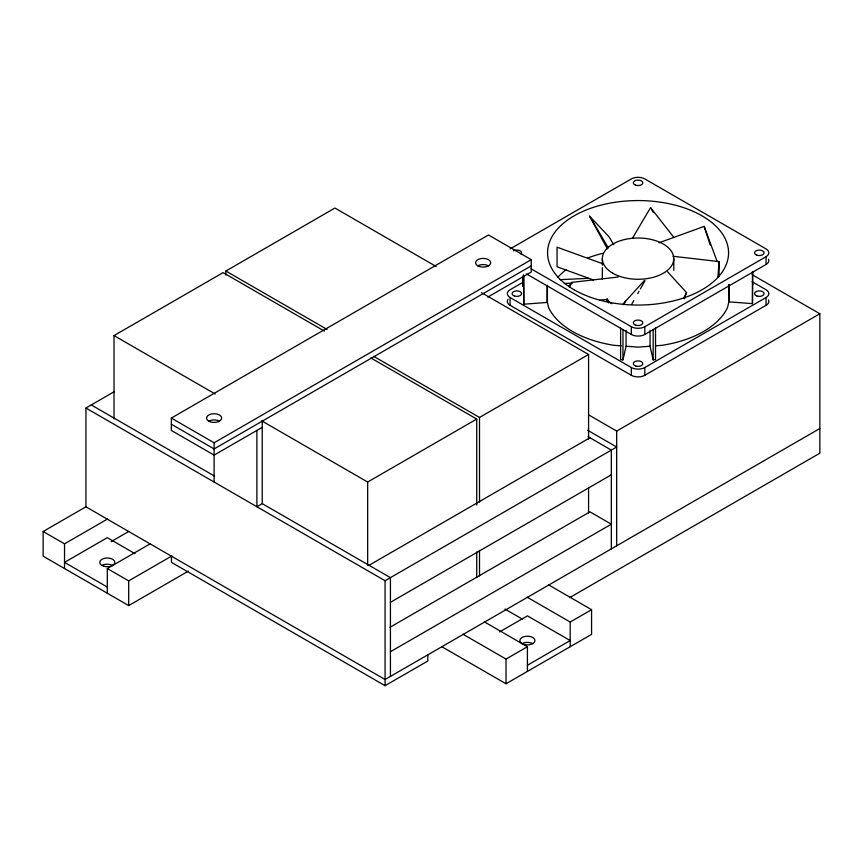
<?xml version="1.0" encoding="UTF-8"?>
<svg xmlns="http://www.w3.org/2000/svg" width="863" height="863" viewBox="0 0 863 863"><rect width="100%" height="100%" fill="white"/><g stroke="black" fill="none" stroke-linecap="round" stroke-linejoin="round"><path stroke-width="1.29" d="M717.919 277.293L719.084 261.586L672.924 256.268M620.605 327.94L620.605 359.677L622.967 359.86L626.074 346.225L626.074 330.356M728.857 284.661L728.857 301.845L727.563 307.487A92.654 53.495 0 0 1 662.05 345.319L656.031 345.772M728.857 301.845L752.46 303.647L752.752 271.705M684.51 298.749L686.527 292.557L667.574 271.802M683.496 298.458L686.527 292.557M569.494 287.077L571.964 282.363L618.124 277.034M623.604 304.661L625.589 301.155L644.542 280.399M631.781 304.089L633.766 300.594M637.735 293.593L639.062 291.263M640.389 288.922L645.017 280.755M632.471 238.22L650.551 207.616L674.014 237.595M568.652 286.354L571.964 282.363M622.989 304.089L625.589 301.155M114.024 418.835L114.024 335.599L223.096 272.622L324.315 331.068M225.869 275.049L225.869 271.025L334.941 208.048L436.16 266.494M819.85 428.501L385.071 679.515L85.922 506.808L85.922 408.026L114.52 391.511M262.233 427.336L214.11 455.114L171.338 430.421L171.338 418.07L488.49 234.963L531.263 259.666L531.263 272.007L487.724 297.142M510.087 248.922L631.328 178.921A9.525 5.502 0 0 1 644.801 178.921L766.053 248.922A9.525 5.502 0 0 1 766.053 256.699L766.053 264.477L644.801 334.477A9.525 5.502 0 0 1 631.328 334.477L526.408 273.895M188.188 571.23L128.695 605.578L43.15 556.193L43.15 531.5L86.311 506.581M171.338 418.07L214.11 442.773L531.263 259.666M531.263 265.836L214.11 448.943L171.338 424.251M43.15 531.5L64.531 543.841L107.702 518.922M522.913 282.352L510.087 289.752A9.525 5.502 0 0 0 510.087 297.53L510.087 305.308L631.328 375.308A9.525 5.502 0 0 0 644.801 375.308L766.053 305.308A9.525 5.502 0 0 0 768.512 300M111.198 541.597L128.695 531.5M107.303 593.237L107.303 568.544L150.475 543.625M107.303 568.544L128.695 580.885L171.856 555.966M261.791 420.907L367.66 482.029L476.732 419.062L476.732 504.995M373.636 356.333L479.515 417.455L588.577 354.488L588.577 439.073M531.069 268.814L631.328 326.699A9.525 5.502 0 0 0 644.801 326.699L766.053 256.699M510.087 297.53L631.328 367.53A9.525 5.502 0 0 0 644.801 367.53L766.053 297.53A9.525 5.502 0 0 0 766.053 289.752L752.061 281.672M369.03 565.308L589.947 437.757M588.663 414.887L616.678 431.069L819.85 313.765L819.85 453.194L569.731 597.595M85.922 408.026L385.071 580.734L616.678 447.023L587.584 430.216M390.421 602.342L611.338 474.801M389.957 627.304L589.947 511.845L611.338 524.186L390.421 651.738M171.467 556.193L171.467 562.363L385.071 685.686L427.843 660.993L427.843 654.823M499.666 631.878L527.412 615.858L570.184 640.551L527.412 665.254M462.902 634.186L506.02 659.073L527.412 646.732L527.412 671.425M527.066 597.142L570.184 622.029L591.565 609.688L591.565 634.381L506.02 683.766L441.932 646.765M659.073 242.773L704.176 226.408L717.218 261.737M599.817 300.205L607.725 299.288M523.496 275.081L523.798 304.208L547.412 302.417L547.412 285.232M655.524 327.94L655.524 359.677L653.162 359.86L650.055 346.225L638.07 347.142L626.074 346.225M564.348 283.506L572.32 283.118M560.076 279.677L588.339 278.339M621.306 345.858L614.089 345.319A92.654 53.495 0 0 1 548.566 307.487L547.099 301.058L547.099 286.505M603.41 264.002L557.056 247.185L557.056 266.786L593.388 279.968M752.126 274.671L819.85 313.765M481.543 292.686L588.577 354.488M588.059 436.667L611.338 450.108L611.338 548.89M225.869 271.025L327.099 329.461M370.853 357.94L476.732 419.062M548.447 584.79L591.565 609.688M114.024 335.599L215.243 394.035M504.92 609.051L522.406 619.149M484.294 621.835L527.412 646.732M91.273 404.941L214.65 476.171M262.374 503.722L390.421 577.649L390.421 676.43M135.049 553.69L107.303 537.671L64.531 562.363L107.303 587.067M607.347 248.824L589.612 216.214L609.03 236.786L613.722 244.714M589.612 216.214L608.361 247.951M650.551 207.616L653.194 212.276M704.176 226.408L710.227 244.995M752.45 283.56L752.752 284.93M608.102 300.281L608.501 302.935M766.053 297.53L766.053 305.308M752.45 271.662L752.46 303.647M729.149 284.704L729.149 300.561M719.084 261.586L719.084 276.279M673.787 258.641L673.787 270.313M653.162 329.45L653.162 359.86M650.055 330.356L650.055 346.225M644.801 326.699L644.801 334.477M644.801 367.53L644.801 375.308M631.328 326.699L631.328 334.477M631.328 367.53L631.328 375.308M622.967 329.45L622.967 359.86M616.678 431.069L616.678 545.794M607.11 298.825L607.11 301.424M602.342 258.641L602.342 265.124M602.342 267.713L602.342 279.385M588.577 487.412L588.577 512.924M570.184 622.029L570.184 646.732M523.798 275.124L523.798 304.208M523.334 277.206L523.021 286.505L523.021 275.923M506.02 659.073L506.02 683.766M479.515 417.455L479.515 502.05M479.515 550.378L479.515 575.891M476.732 551.986L476.732 577.498M385.071 580.734L385.071 685.686M367.66 482.029L367.66 565.276M262.233 421.166L262.233 503.647L256.883 506.732L256.883 430.421M214.11 442.773L214.11 482.039M128.695 580.885L128.695 605.578M64.531 543.841L64.531 568.544M208.76 421.166A7.562 4.369 0 0 0 221.413 419.202A7.562 4.369 0 0 0 212.158 413.862A7.562 4.369 0 0 0 208.76 421.166A7.562 4.369 0 0 1 219.461 421.166M477.8 265.836A7.562 4.369 0 0 0 490.454 263.873A7.562 4.369 0 0 0 481.187 258.533A7.562 4.369 0 0 0 477.8 265.836A7.562 4.369 0 0 1 488.49 265.836M510.087 305.308A9.525 5.502 0 0 1 508.027 299.321M768.512 259.159A9.525 5.502 0 0 1 766.053 264.477M513.453 250.863A4.768 2.751 0 0 1 519.72 250.626A4.768 2.751 0 0 1 520.95 254.186M557.811 277.282A90.496 52.244 0 0 1 566.268 269.612M587.811 257.972A90.496 52.244 0 0 1 602.795 253.312M611.738 303.69A35.717 20.626 0 0 1 607.131 300.065M101.963 565.448A7.562 4.369 0 0 1 112.654 565.448M522.061 643.647A7.562 4.369 0 0 1 532.751 643.647M756.927 296.02A4.768 2.751 0 0 0 764.079 293.647A4.768 2.751 0 0 0 756.927 291.263A4.768 2.751 0 0 0 756.927 296.02M574.078 289.752A90.496 52.244 0 0 0 725.481 266.333A90.496 52.244 0 0 0 614.65 202.341A90.496 52.244 0 0 0 574.078 289.752M635.686 185.189A4.768 2.751 0 0 0 642.827 182.805A4.768 2.751 0 0 0 635.686 180.432A4.768 2.751 0 0 0 635.686 185.189M635.686 325.189A4.768 2.751 0 0 0 642.827 322.805A4.768 2.751 0 0 0 635.686 320.432A4.768 2.751 0 0 0 635.686 325.189M756.927 255.189A4.768 2.751 0 0 0 764.079 252.805A4.768 2.751 0 0 0 756.927 250.432A4.768 2.751 0 0 0 756.927 255.189M514.445 296.02A4.768 2.751 0 0 0 521.586 293.647A4.768 2.751 0 0 0 514.445 291.263A4.768 2.751 0 0 0 514.445 296.02M635.686 366.02A4.768 2.751 0 0 0 642.827 363.647A4.768 2.751 0 0 0 635.686 361.263A4.768 2.751 0 0 0 635.686 366.02M612.806 273.226A35.717 20.626 0 0 0 672.568 263.981A35.717 20.626 0 0 0 628.825 238.717A35.717 20.626 0 0 0 612.806 273.226M103.528 566.15A7.562 4.369 0 0 0 114.865 562.363A7.562 4.369 0 0 0 103.528 558.588A7.562 4.369 0 0 0 103.528 566.15M523.625 644.337A7.562 4.369 0 0 0 534.974 640.551A7.562 4.369 0 0 0 523.625 636.775A7.562 4.369 0 0 0 523.625 644.337"/></g></svg>
